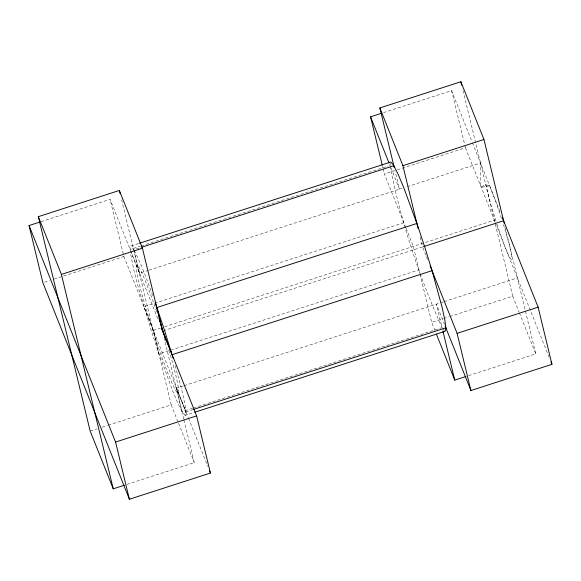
<?xml version="1.0" encoding="UTF-8"?>
<svg xmlns="http://www.w3.org/2000/svg" width="581" height="581" viewBox="0 0 581 581"><rect width="100%" height="100%" fill="white"/><g stroke="black" fill="none" stroke-linecap="round" stroke-linejoin="round"><path stroke-width="0.44" stroke-dasharray="2.9 2.18" d="M183.327 385.929L176.413 388.166L185.891 411.885L185.143 415.35L193.778 412.561M138.561 243.548L130.79 246.061L130.042 249.532L140.406 246.184M390.345 163.406L390.018 165.491L389.35 163.813M407.252 186.697L480.523 163.007L480.669 187.053L485.796 184.794L489.616 185.76L496.348 203.19L501.701 219.139M41.12 221.637L110.085 199.341L158.402 320.276M383.504 112.641L451.604 90.629L472.121 141.967M141.27 245.901L388.29 166.05M139.019 248.087L133.841 249.757L130.79 246.061M44.599 282.163L49.77 280.485M54.084 279.098L62.704 276.309M63.561 276.026L123.906 256.519L110.085 199.341M405.807 227.57L384.397 174.002L396.467 170.102M397.331 169.819L465.432 147.806L464.793 145.17M130.689 251.152L139.52 273.244L148.155 270.455M149.019 270.18L402.081 188.367M403.846 222.661L143.863 306.71L153.34 330.422L159.02 353.909L418.995 269.867M153.34 330.422L160.254 328.192M164.568 326.798L494.351 220.184M163.457 330.712L422.569 246.947L420.041 236.511M184.192 385.653L439.839 303.006M440.703 302.73L443.288 301.895M444.153 301.612L517.424 277.929M90.171 431.08L97.063 428.851M102.234 427.18L107.405 425.51M108.269 425.234L171.199 404.884L121.051 197.482M435.038 330.734L431.69 322.368L442.896 318.744M443.761 318.468L448.931 316.798M449.796 316.514L512.725 296.172L494.983 222.806M192.456 408.305L182.093 411.653L176.413 388.166M193.32 408.022L441.204 327.887M185.891 411.885L192.798 409.649M127.036 484.365L194.272 462.629L183.923 419.838M468.555 375.653L535.798 353.916L505.303 227.788M489.616 185.76L481.286 187.365L480.669 187.053M442.432 328.316L444.581 330.712M134.24 250.549C141.989 265.423 147.516 281.32 153.217 297.058M176.058 387.28L185.847 411.537M472.455 142.81L500.292 212.479M465.432 147.806L495.019 221.862M495.353 222.697L549.938 359.305M512.725 296.172L519.073 312.07M519.414 312.912L535.798 353.916M390.998 167.938L399.496 189.203L395.291 171.809M422.895 247.76L426.163 255.938M426.49 256.758L427.798 260.027M406.134 228.391L413.316 246.38L419.845 273.368M444.559 324.568L436.389 304.124L442.068 327.611C418.923 276.142 401.028 221.717 390.127 166.34M123.906 256.519L188.2 417.434M188.542 418.276L207.729 466.311M171.199 404.884L178.222 422.46M178.556 423.295L194.272 462.629M496.007 221.201L490.56 203.597L485.796 184.794M175.251 365.754L181.998 390.86L184.911 404.223L185.978 412.583L185.143 415.35L182.456 412.357L178.091 403.802L172.361 390.258L158.417 352.202L151.154 330.277L138.474 288.016L133.928 270.55L130.587 253.788M462.992 90.491L494.772 221.935M451.604 90.629L464.582 144.291M420.056 274.239L431.69 322.368M382.487 166.086L382.908 167.844M383.119 168.722L384.397 174.002M163.987 337.379L183.712 418.966M134.044 250.607L139.52 273.244M156.747 311.779A67.592 4.83 72.1 0 0 139.396 268.081L137.094 264.958L136.172 266.2A67.592 4.83 72.1 0 0 146.158 309.048L156.696 342.296A67.592 4.83 72.1 0 0 175.506 390.287L177.808 393.41L178.73 392.168A67.592 4.83 72.1 0 0 168.744 349.319M497.06 224.469A42.689 3.05 72.1 0 0 511.019 259.257L511.832 259.199A42.689 3.05 72.1 0 0 503.277 224.026"/><path stroke-width="0.87" d="M124.443 485.2L113.237 488.824L90.171 431.08L38.324 216.662L119.359 190.466L142.432 248.21L162.077 329.463M394.238 167.459L379.851 107.95L460.878 81.754L483.951 139.498L504.235 223.387M161.409 327.793L196.603 415.873L210.424 473.05L129.396 499.246L42.878 282.715L29.05 225.537L39.392 222.196M382.269 165.207L370.576 116.825L381.782 113.201M139.425 243.272L390.766 162.019L393.46 165.011L397.818 173.574L403.548 187.111L417.492 225.167L424.762 247.092L431.56 268.981L441.981 306.819L444.886 320.182L445.954 328.534L445.119 331.308L194.642 412.285M141.611 247.245L393.816 165.716M113.237 488.824L61.397 274.406L142.432 248.21M418.153 228.682L402.923 165.687L483.951 139.498M416.889 223.46L156.914 307.502L162.593 330.988L171.09 352.26M423.426 246.664L503.596 220.751M172.07 354.708L432.046 270.659M193.662 409.373L445.867 327.837M129.396 499.246L115.568 442.068L196.603 415.873M538.122 307.16L551.95 364.338L470.915 390.534L457.094 333.356L538.122 307.16L502.274 217.439M436.375 334.082L454.763 380.112L465.969 376.488M550.948 361.818L551.95 364.338M379.851 107.95L402.923 165.687M370.576 116.825L389.016 162.97M430.085 265.757L457.094 333.356M445.213 326.202L470.915 390.534M209.414 470.523L210.424 473.05M38.324 216.662L61.397 274.406M29.05 225.537L115.568 442.068M155.272 302.875L164.779 331.134L173.044 358.107M159.012 318.533L166.173 340.938M460.878 81.754L461.728 85.247M442.918 331.112L454.763 380.112M119.359 190.466L120.209 193.974"/></g></svg>
